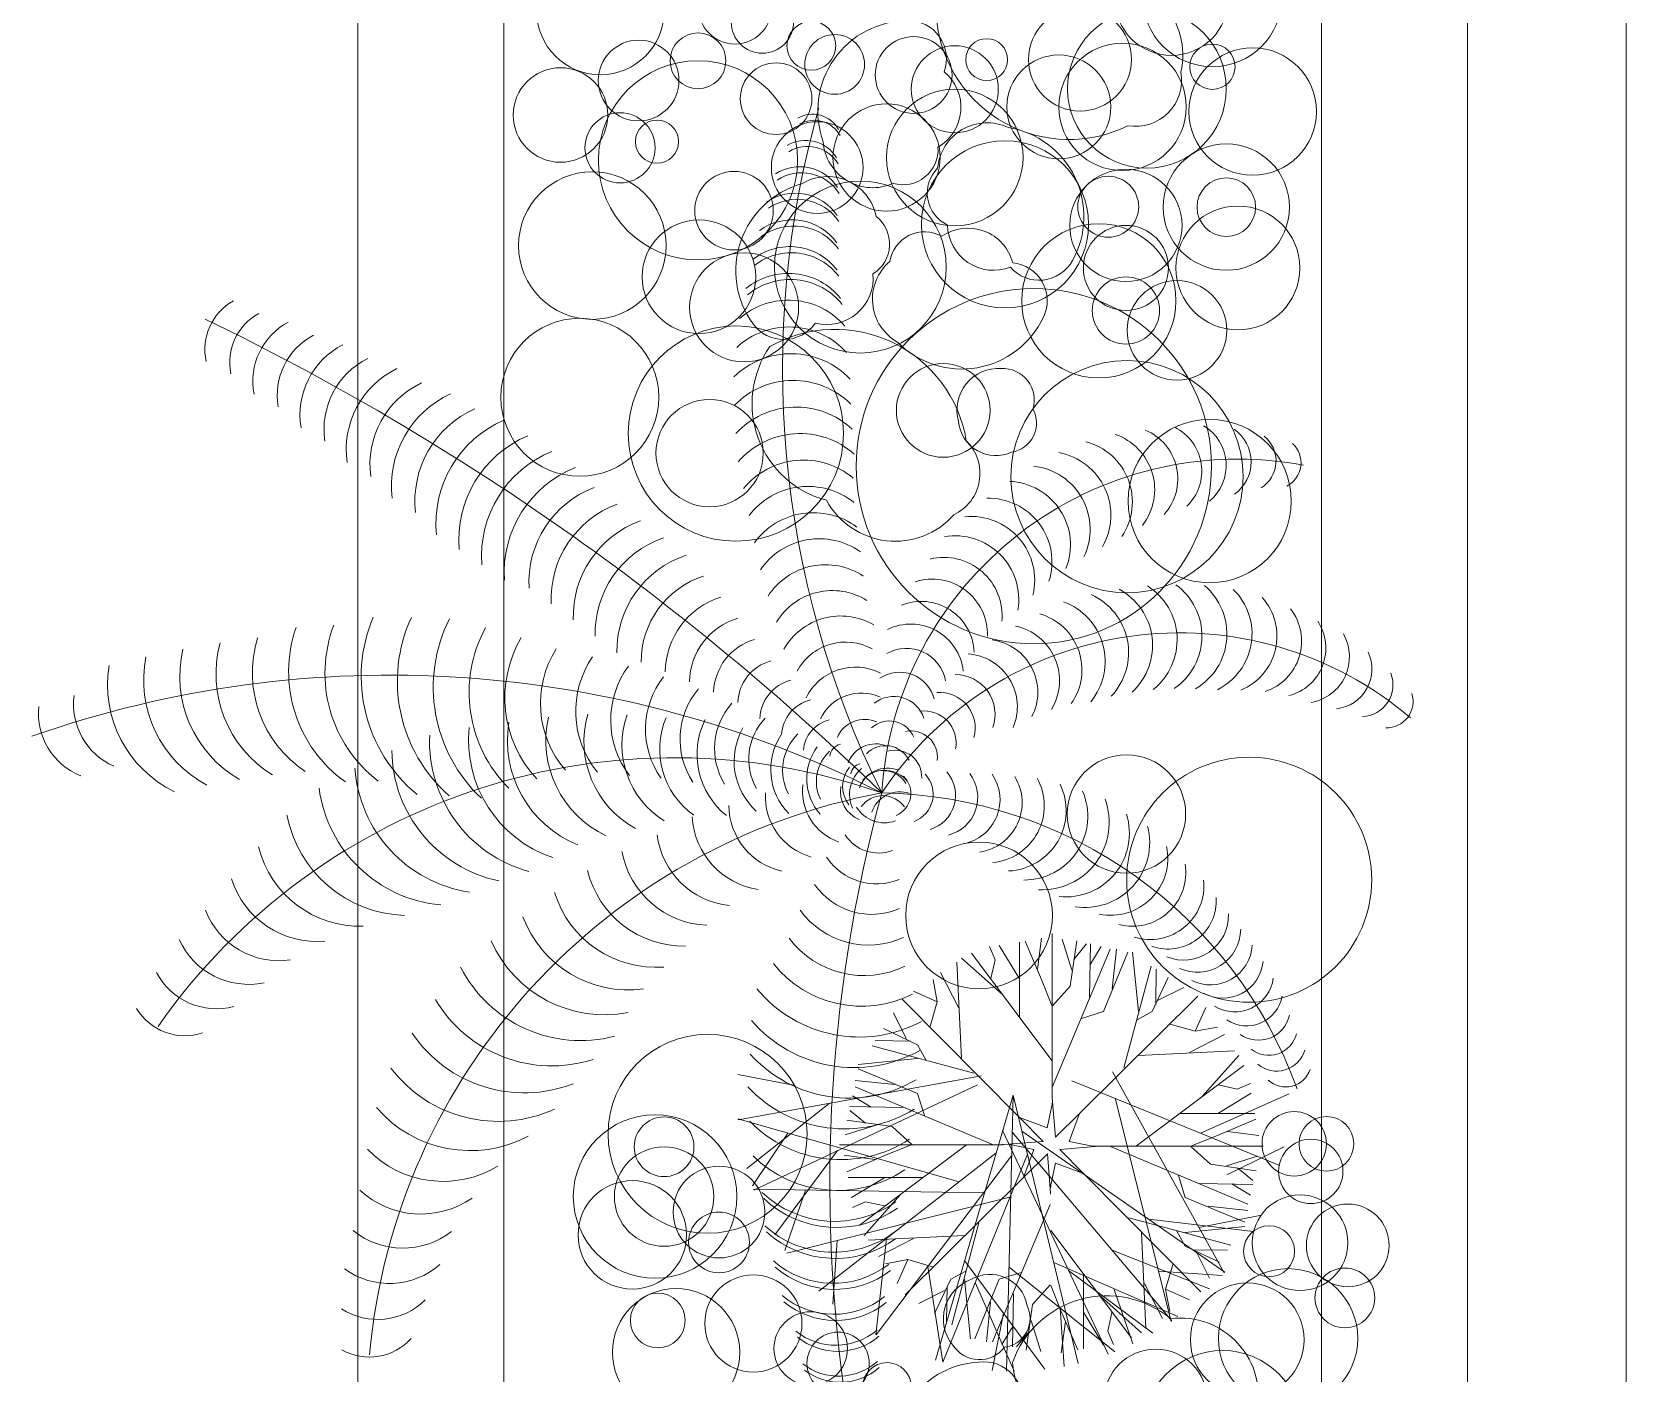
# Model space of a CAD drawing. Header units: millimetres. Extents: x 23333 to 28359, y 14545 to 18213.
# Drawn here: x 27363.5 to 27413.7, y 17045.5 to 17087.8 of the extents above; entities that cross this region are included whole.
import ezdxf

# ---------------------------------------------------------------- set-up
doc = ezdxf.new("R2010")
doc.units = ezdxf.units.MM
for name, color, linetype, lineweight in [('A-FURN', 9, 'Continuous', 13), ('VEGETAZIONE', 94, 'Continuous', 5), ('vetro', 140, 'Continuous', 15)]:
    doc.layers.add(name, color=color, linetype=linetype, lineweight=lineweight)

msp = doc.modelspace()

# ---------------------------------------------------------------- linework, layer by layer
at = {"layer": 'A-FURN'}
for p, q in [((27373.731, 16967.564), (27373.731, 17305.331)), ((27408.731, 16967.564), (27408.731, 17305.331)), ((27378.334, 16972.17), (27378.334, 17300.728)), ((27404.128, 16972.17), (27404.128, 17300.728))]:
    msp.add_line(p, q, dxfattribs=at)
at = {"layer": 'VEGETAZIONE'}
for p, q in [((27395.167, 17058.238), (27395.298, 17059.223)), ((27395.633, 17054.222), (27395.633, 17059.363)), ((27396.249, 17058.206), (27395.945, 17059.184)), ((27395.624, 17055.364), (27393.082, 17058.745)), ((27393.831, 17058.541), (27393.652, 17058.955)), ((27394.597, 17057.935), (27393.961, 17058.984)), ((27394.597, 17056.722), (27394.597, 17059.095)), ((27395.298, 17057.917), (27394.776, 17059.13)), ((27395.642, 17054.54), (27397.461, 17058.874)), ((27396.202, 17057.701), (27396.406, 17059.135)), ((27396.313, 17058.548), (27396.709, 17059.037)), ((27396.808, 17057.359), (27396.837, 17059.037)), ((27396.82, 17058.369), (27397.176, 17058.956)), ((27397.251, 17056.902), (27398.021, 17058.776)), ((27397.525, 17057.619), (27397.654, 17058.874)), ((27398.353, 17056.902), (27398.161, 17058.776)), ((27392.772, 17055.428), (27392.625, 17058.46)), ((27394.059, 17057.439), (27392.772, 17058.588)), ((27393.701, 17057.947), (27393.831, 17058.541)), ((27397.893, 17055.126), (27398.75, 17058.336)), ((27398.895, 17057.131), (27398.913, 17058.239)), ((27392.006, 17057.212), (27391.876, 17057.917)), ((27392.674, 17057.037), (27392.104, 17058.139)), ((27395.624, 17057.101), (27395.298, 17057.917)), ((27395.642, 17057.082), (27396.202, 17057.701)), ((27398.785, 17056.902), (27399.292, 17057.978)), ((27398.977, 17057.261), (27399.787, 17057.668)), ((27394.597, 17053.562), (27390.898, 17057.294)), ((27391.257, 17057.55), (27391.257, 17057.55)), ((27392.006, 17057.212), (27391.257, 17057.55)), ((27391.778, 17056.431), (27392.006, 17057.212)), ((27396.488, 17053.692), (27400.219, 17057.391)), ((27391.028, 17056.052), (27390.621, 17056.862)), ((27396.552, 17056.691), (27397.251, 17056.902)), ((27398.307, 17056.642), (27398.785, 17056.902)), ((27400.137, 17056.283), (27400.475, 17057.033)), ((27400.475, 17057.033), (27400.475, 17057.033)), ((27391.387, 17055.859), (27390.311, 17056.367)), ((27399.356, 17056.511), (27400.137, 17056.283)), ((27399.962, 17055.615), (27401.064, 17056.186)), ((27400.137, 17056.283), (27400.843, 17056.414)), ((27393.163, 17054.967), (27389.953, 17055.824)), ((27391.159, 17055.97), (27390.051, 17055.988)), ((27391.648, 17055.381), (27391.387, 17055.859)), ((27398.353, 17055.517), (27401.385, 17055.664)), ((27391.387, 17055.428), (27389.513, 17055.236)), ((27398.289, 17052.666), (27401.67, 17055.208)), ((27400.365, 17054.23), (27401.513, 17055.517)), ((27387.521, 17054.572), (27385.715, 17054.923)), ((27393.398, 17054.877), (27385.725, 17053.491)), ((27390.67, 17054.6), (27389.415, 17054.728)), ((27391.387, 17054.326), (27389.513, 17055.096)), ((27396.255, 17054.722), (27402.815, 17052.055)), ((27397.532, 17055.006), (27401.057, 17048.665)), ((27393.275, 17054.598), (27386.222, 17051.273)), ((27389.92, 17053.895), (27389.334, 17054.25)), ((27393.75, 17052.717), (27389.415, 17054.536)), ((27391.599, 17053.627), (27391.387, 17054.326)), ((27394.396, 17054.27), (27391.947, 17045.916)), ((27394.396, 17054.27), (27394.193, 17045.567)), ((27394.396, 17054.27), (27396.452, 17045.811)), ((27395.634, 17054.186), (27395.736, 17052.943)), ((27397.616, 17054.169), (27399.38, 17047.132)), ((27400.306, 17053.075), (27403.101, 17054.306)), ((27400.86, 17053.692), (27401.91, 17054.328)), ((27400.872, 17054.589), (27401.466, 17054.458)), ((27401.466, 17054.458), (27401.88, 17054.637)), ((27388.599, 17054.01), (27386.003, 17051.958)), ((27390.931, 17053.883), (27389.252, 17053.912)), ((27389.741, 17053.388), (27389.252, 17053.784)), ((27395.477, 17053.242), (27395.623, 17053.927)), ((27395.736, 17052.943), (27396.488, 17053.692)), ((27396.488, 17053.692), (27396.167, 17052.812)), ((27399.647, 17053.692), (27402.02, 17053.692)), ((27392.698, 17051.532), (27385.722, 17053.523)), ((27390.083, 17053.323), (27389.106, 17053.02)), ((27390.588, 17053.277), (27389.154, 17053.481)), ((27391.208, 17052.717), (27390.588, 17053.277)), ((27394.067, 17053.15), (27397.392, 17046.096)), ((27395.347, 17052.81), (27394.597, 17053.562)), ((27394.597, 17053.562), (27395.477, 17053.242)), ((27400.843, 17052.992), (27402.055, 17053.513)), ((27387.299, 17053.073), (27386.175, 17051.404)), ((27394.067, 17052.707), (27388.926, 17052.707)), ((27392.925, 17052.698), (27389.544, 17050.156)), ((27391.188, 17052.698), (27390.372, 17052.372)), ((27394.103, 17052.709), (27395.347, 17052.81)), ((27395.048, 17052.552), (27394.363, 17052.698)), ((27394.368, 17053.103), (27399.406, 17047.151)), ((27394.672, 17053.136), (27401.078, 17048.69)), ((27397.111, 17052.655), (27395.868, 17052.554)), ((27396.167, 17052.812), (27396.852, 17052.666)), ((27396.944, 17052.657), (27402.288, 17052.657)), ((27397.465, 17052.647), (27401.799, 17050.828)), ((27400.007, 17052.647), (27400.626, 17052.087)), ((27400.026, 17052.666), (27400.843, 17052.992)), ((27401.14, 17051.759), (27402.948, 17052.642)), ((27401.163, 17053.122), (27402.149, 17052.992)), ((27388.864, 17052.519), (27386.887, 17049.864)), ((27393.858, 17052.434), (27388.268, 17048.086)), ((27390.051, 17052.242), (27389.066, 17052.372)), ((27390.372, 17052.372), (27389.159, 17051.851)), ((27394.351, 17052.357), (27390.077, 17046.711)), ((27394.848, 17052.411), (27392.181, 17045.851)), ((27394.727, 17051.672), (27395.048, 17052.552)), ((27395.479, 17052.421), (27394.727, 17051.672)), ((27395.58, 17051.178), (27395.479, 17052.421)), ((27395.868, 17052.554), (27396.618, 17051.802)), ((27401.131, 17052.041), (27402.109, 17052.344)), ((27391.567, 17051.672), (27389.194, 17051.672)), ((27390.354, 17051.672), (27389.305, 17051.036)), ((27394.727, 17051.672), (27390.996, 17047.973)), ((27395.738, 17052.122), (27395.592, 17051.438)), ((27396.618, 17051.802), (27395.738, 17052.122)), ((27396.618, 17051.802), (27400.317, 17048.071)), ((27399.616, 17051.738), (27399.828, 17051.038)), ((27400.626, 17052.087), (27402.06, 17051.883)), ((27401.473, 17051.977), (27401.962, 17051.58)), ((27393.465, 17051.186), (27386.211, 17051.303)), ((27387.851, 17051.277), (27387.197, 17049.374)), ((27390.85, 17051.134), (27389.701, 17049.847)), ((27400.284, 17051.481), (27401.962, 17051.452)), ((27401.294, 17051.469), (27401.881, 17051.114)), ((27394.295, 17051.05), (27387.258, 17049.286)), ((27389.748, 17050.906), (27389.334, 17050.727)), ((27390.343, 17050.776), (27389.748, 17050.906)), ((27395.572, 17050.824), (27393.753, 17046.49)), ((27399.828, 17051.038), (27401.702, 17050.268)), ((27400.545, 17050.764), (27401.799, 17050.636)), ((27393.322, 17050.238), (27392.465, 17047.028)), ((27398.052, 17050.397), (27401.262, 17049.54)), ((27398.678, 17050.355), (27401.965, 17049.97)), ((27399.828, 17049.936), (27401.702, 17050.129)), ((27400.26, 17050.099), (27402.235, 17050.484)), ((27388.849, 17049.685), (27388.71, 17047.678)), ((27392.861, 17049.847), (27389.83, 17049.7)), ((27390.406, 17049.749), (27390.074, 17046.713)), ((27391.252, 17049.749), (27390.15, 17049.179)), ((27395.591, 17050), (27398.133, 17046.619)), ((27398.443, 17049.936), (27398.589, 17046.905)), ((27399.567, 17049.983), (27399.828, 17049.505)), ((27397.519, 17049.38), (27400.595, 17048.158)), ((27399.828, 17049.505), (27400.903, 17048.998)), ((27400.056, 17049.394), (27401.164, 17049.376)), ((27400.186, 17049.312), (27400.594, 17048.502)), ((27391.077, 17049.081), (27390.372, 17048.951)), ((27391.077, 17049.081), (27390.739, 17048.331)), ((27391.859, 17048.853), (27391.077, 17049.081)), ((27391.712, 17048.87), (27392.178, 17045.852)), ((27392.908, 17048.722), (27392.43, 17048.462)), ((27392.868, 17049.059), (27395.399, 17045.622)), ((27394.663, 17048.674), (27393.963, 17048.462)), ((27394.269, 17048.841), (27397.603, 17046.177)), ((27395.679, 17048.994), (27399.589, 17047.283)), ((27396.147, 17048.738), (27398.801, 17046.762)), ((27396.618, 17048.642), (27396.618, 17046.269)), ((27398.981, 17048.723), (27400.988, 17048.584)), ((27399.437, 17048.933), (27399.208, 17048.152)), ((27390.739, 17048.331), (27390.739, 17048.331)), ((27392.43, 17048.462), (27391.923, 17047.386)), ((27392.319, 17048.234), (27392.302, 17047.126)), ((27392.861, 17048.462), (27393.054, 17046.588)), ((27393.963, 17048.462), (27393.194, 17046.588)), ((27393.201, 17048.36), (27394.432, 17045.564)), ((27395.572, 17048.282), (27395.013, 17047.663)), ((27395.591, 17048.263), (27395.917, 17047.447)), ((27397.571, 17048.166), (27398.171, 17046.426)), ((27398.54, 17048.327), (27399.111, 17047.225)), ((27399.208, 17048.152), (27399.339, 17047.447)), ((27399.208, 17048.152), (27399.958, 17047.814)), ((27392.238, 17048.103), (27391.427, 17047.696)), ((27393.689, 17047.745), (27393.561, 17046.49)), ((27394.406, 17048.005), (27394.377, 17046.327)), ((27395.013, 17047.663), (27394.809, 17046.229)), ((27397.155, 17047.925), (27398.443, 17046.776)), ((27399.958, 17047.814), (27399.958, 17047.814)), ((27394.093, 17047.396), (27393.743, 17045.589)), ((27394.966, 17047.158), (27395.269, 17046.18)), ((27395.883, 17047.552), (27396.012, 17045.716)), ((27395.917, 17047.447), (27396.438, 17046.234)), ((27396.047, 17047.126), (27395.917, 17046.141)), ((27396.618, 17047.429), (27397.253, 17046.38)), ((27397.514, 17047.418), (27397.383, 17046.823)), ((27394.395, 17046.995), (27394.039, 17046.409)), ((27394.902, 17046.816), (27394.505, 17046.327)), ((27397.383, 17046.823), (27397.563, 17046.409))]:
    msp.add_line(p, q, dxfattribs=at)
for points in [[(27391.992, 17088.136, -0.520567), (27396.974, 17089.517, -0.520567), (27399.687, 17086.525, -0.520567), (27398.021, 17084.841, -0.520567)], [(27388.409, 17084.338, 0.520567), (27390.612, 17083.023, 0.520567), (27392.029, 17084.163, 0.520567), (27392.226, 17086.545, 0.520567), (27391.091, 17088.154, 0.520567)], [(27394.239, 17084.789, 0.520567), (27392.019, 17083.501, 0.520567), (27392.327, 17081.71, 0.520567), (27394.313, 17080.38, 0.520567), (27396.271, 17080.59, 0.520567)], [(27387.725, 17083.006, -0.520567), (27390.079, 17081.983, -0.520567), (27389.979, 17080.168, -0.520567), (27388.159, 17078.618, -0.520567), (27386.19, 17078.601, -0.520567)], [(27390.76, 17078.008, -0.520567), (27390.511, 17080.562, -0.520567), (27392.146, 17081.356, -0.520567), (27394.385, 17080.518, -0.520567), (27395.356, 17078.805, -0.520567)], [(27386.73, 17077.88, 0.520567), (27388.514, 17073.028, 0.520567), (27392.527, 17072.569, 0.520567), (27392.923, 17074.905, 0.520567)], [(27392.678, 17075.516, -0.520567), (27394.022, 17077.182, -0.520567), (27395.025, 17075.905, -0.520567), (27394.351, 17074.545, -0.520567)], [(27393.069, 17048.45, 0.520567), (27392.5, 17046.386, 0.520567), (27394.122, 17046.316, 0.520567), (27394.833, 17047.657, 0.520567)], [(27394.38, 17045.839, -0.520567), (27399.362, 17047.22, -0.520567), (27402.075, 17044.227, -0.520567), (27400.409, 17042.543, -0.520567)], [(27390.797, 17042.041, 0.520567), (27393.001, 17040.726, 0.520567), (27394.417, 17041.865, 0.520567), (27394.614, 17044.247, 0.520567), (27393.48, 17045.856, 0.520567)]]:
    msp.add_lwpolyline(points, format="xyb", close=True, dxfattribs=at)
for centre, radius in [((27400.683, 17088.898), 2.197), ((27381.382, 17088.457), 2.009), ((27399.393, 17088.852), 1.793), ((27385.628, 17088.577), 1.159), ((27386.491, 17088.11), 0.982), ((27396.508, 17086.93), 1.625), ((27398.617, 17086.007), 2.504), ((27388.035, 17087.362), 0.769), ((27382.588, 17086.267), 1.273), ((27384.461, 17086.887), 0.879), ((27388.772, 17086.774), 0.943), ((27391.262, 17086.44), 1.211), ((27392.559, 17085.991), 1.372), ((27393.564, 17086.926), 0.66), ((27397.849, 17085.434), 2.009), ((27400.683, 17086.701), 0.715), ((27384.461, 17083.749), 3.139), ((27386.924, 17085.694), 1.13), ((27395.84, 17085.434), 1.638), ((27401.953, 17085.289), 2.01), ((27380.124, 17085.179), 1.491), ((27392.559, 17083.839), 2.152), ((27390.407, 17083.839), 1.691), ((27382.002, 17084.144), 1.106), ((27383.168, 17084.338), 0.68), ((27388.22, 17083.522), 1.445), ((27394.142, 17081.731), 2.636), ((27401.122, 17082.274), 1.992), ((27381.127, 17081.062), 2.327), ((27385.597, 17082.163), 1.239), ((27397.956, 17081.698), 1.77), ((27389.58, 17080.383), 2.711), ((27397.399, 17082.286), 0.96), ((27401.122, 17082.274), 0.924), ((27401.488, 17080.355), 1.953), ((27384.491, 17080.077), 1.792), ((27397.102, 17079.319), 2.433), ((27397.956, 17080.355), 1.342), ((27385.915, 17079.113), 1.72), ((27397.956, 17079.013), 1.061), ((27399.565, 17078.389), 1.569), ((27395.051, 17074.105), 5.603), ((27380.733, 17076.278), 2.491), ((27385.656, 17075.132), 3.394), ((27392.194, 17075.863), 1.477), ((27397.991, 17073.773), 3.661), ((27384.826, 17074.516), 1.692), ((27400.597, 17073.003), 2.574), ((27397.973, 17063.134), 1.867), ((27401.844, 17061.061), 3.864), ((27393.324, 17059.935), 2.313), ((27384.763, 17053.047), 3.136), ((27383.106, 17051.073), 2.577), ((27403.264, 17052.734), 1.016), ((27383.392, 17052.64), 0.942), ((27404.28, 17052.734), 0.862), ((27383.392, 17051.071), 1.569), ((27403.787, 17051.864), 1.015), ((27385.123, 17050.583), 1.447), ((27382.389, 17049.864), 1.711), ((27403.448, 17049.613), 1.507), ((27404.953, 17049.53), 1.305), ((27385.123, 17049.625), 0.958), ((27402.473, 17049.347), 0.804), ((27403.071, 17046.6), 2.197), ((27404.861, 17047.874), 0.942), ((27383.77, 17046.159), 2.009), ((27386.206, 17047.069), 1.532), ((27401.782, 17046.554), 1.793), ((27383.192, 17047.164), 0.864), ((27388.016, 17046.279), 1.159), ((27388.88, 17045.812), 0.982), ((27398.896, 17044.633), 1.625), ((27401.005, 17043.71), 2.504), ((27390.423, 17045.064), 0.769)]:
    msp.add_circle(centre, radius, dxfattribs=at)
for centre, radius, start, end in [((27417.289, 17077.173), 30.162, 164.1567, 206.3219), ((27388.071, 17084.267), 0.938, 29.0937, 119.7906), ((27388.124, 17084.074), 0.938, 29.0937, 119.7906), ((27387.86, 17083.255), 1.125, 30.7091, 121.406), ((27387.913, 17083.062), 1.125, 30.7091, 121.406), ((27387.673, 17082.143), 1.406, 32.3244, 123.0214), ((27387.726, 17081.95), 1.406, 32.3244, 123.0214), ((27387.532, 17081.119), 1.594, 33.9398, 124.6368), ((27387.585, 17080.926), 1.594, 33.9398, 124.6368), ((27387.427, 17080.138), 1.735, 35.5552, 126.2522), ((27387.481, 17079.945), 1.735, 35.5552, 126.2522), ((27387.354, 17079.154), 1.875, 37.1706, 127.8676), ((27387.407, 17078.961), 1.875, 37.1706, 127.8676), ((27387.314, 17078.075), 2.11, 38.786, 129.483), ((27387.367, 17077.882), 2.11, 38.786, 129.483), ((27370.685, 17077.778), 1.776, 119.6151, 191.9704), ((27387.311, 17076.996), 2.344, 40.4014, 131.0983), ((27371.468, 17077.37), 1.776, 118.9945, 191.3497), ((27333.408, 17005.349), 81.535, 45.79693, 64.18022), ((27372.552, 17076.774), 2.131, 118.3738, 190.729), ((27387.335, 17076.057), 2.438, 42.0167, 132.7137), ((27373.323, 17076.346), 2.131, 117.7531, 190.1083), ((27374.393, 17075.723), 2.486, 117.1324, 189.4876), ((27375.153, 17075.275), 2.486, 116.5117, 188.867), ((27387.393, 17075.073), 2.578, 43.6321, 134.3291), ((27376.206, 17074.626), 2.841, 115.891, 188.2463), ((27387.464, 17074.232), 2.578, 45.2475, 135.9445), ((27376.954, 17074.159), 2.841, 115.2703, 187.6256), ((27377.991, 17073.484), 3.196, 114.6496, 187.0049), ((27378.727, 17072.997), 3.196, 114.0289, 186.3842), ((27387.559, 17073.392), 2.578, 46.8629, 137.5599), ((27379.747, 17072.297), 3.551, 113.4082, 185.7635), ((27398.803, 17073.951), 1.545, 314.0036, 63.2644), ((27399.658, 17074.124), 1.462, 309.9619, 59.2227), ((27400.65, 17074.238), 1.253, 305.9202, 55.181), ((27380.47, 17071.791), 3.551, 112.7876, 185.1428), ((27387.677, 17072.555), 2.578, 48.4783, 139.1753), ((27396.197, 17072.977), 1.963, 326.1286, 75.3894), ((27397.026, 17073.367), 1.838, 322.0869, 71.3477), ((27397.923, 17073.701), 1.67, 318.0452, 67.306), ((27401.689, 17074.267), 1.002, 301.8786, 51.1394), ((27402.643, 17074.212), 0.835, 297.8369, 47.0977), ((27381.187, 17071.278), 3.551, 112.1669, 184.5221), ((27387.789, 17071.86), 2.438, 50.0937, 140.7906), ((27401.479, 17063.08), 11.247, 79.334, 176.3334), ((27395.476, 17072.56), 2.005, 330.1702, 79.431), ((27381.898, 17070.756), 3.551, 111.5462, 183.9014), ((27394.823, 17072.114), 2.005, 334.2119, 83.4727), ((27382.323, 17070.445), 3.196, 110.9255, 183.2807), ((27387.928, 17071.121), 2.344, 51.7091, 142.406), ((27394.203, 17071.622), 2.005, 338.2536, 87.5144), ((27383.025, 17069.911), 3.196, 110.3048, 182.6601), ((27393.619, 17071.088), 2.005, 342.2952, 91.556), ((27383.722, 17069.37), 3.196, 109.6841, 182.0394), ((27388.098, 17070.341), 2.297, 53.3244, 144.0214), ((27393.074, 17070.514), 2.005, 346.3369, 95.5977), ((27384.412, 17068.821), 3.196, 109.0634, 181.4187), ((27388.288, 17069.566), 2.25, 54.9398, 145.6368), ((27392.571, 17069.903), 2.005, 350.3786, 99.6394), ((27385.097, 17068.264), 3.196, 108.4427, 180.798), ((27388.484, 17068.84), 2.156, 56.5552, 147.2522), ((27392.214, 17069.39), 1.838, 354.4202, 103.681), ((27385.507, 17067.933), 2.841, 107.822, 180.1773), ((27391.839, 17068.791), 1.754, 358.4619, 107.7227), ((27397.565, 17068.63), 2.005, 308.4865, 57.7473), ((27398.348, 17068.749), 2.005, 304.4448, 53.7056), ((27399.137, 17068.812), 2.005, 300.4031, 49.6639), ((27385.916, 17067.6), 2.486, 107.2014, 179.5566), ((27388.698, 17068.119), 2.063, 58.1706, 148.8676), ((27391.502, 17068.17), 1.67, 2.5036, 111.7644), ((27395.295, 17067.948), 2.005, 320.6115, 69.8723), ((27396.035, 17068.228), 2.005, 316.5698, 65.8306), ((27396.793, 17068.456), 2.005, 312.5281, 61.7889), ((27399.97, 17068.815), 1.963, 296.3615, 45.6223), ((27400.882, 17068.743), 1.838, 292.3198, 41.5806), ((27378.646, 17067.473), 4.807, 157.1676, 230.6829), ((27379.786, 17067.324), 4.807, 155.251, 228.7662), ((27380.919, 17067.137), 4.807, 153.3343, 226.8495), ((27386.323, 17067.266), 2.131, 106.5807, 178.9359), ((27388.964, 17067.317), 2.063, 59.786, 150.483), ((27394.731, 17067.68), 1.838, 324.6531, 73.9139), ((27401.827, 17068.587), 1.67, 288.2781, 37.5389), ((27375.823, 17067.624), 4.273, 161.001, 234.5162), ((27376.969, 17067.57), 4.273, 159.0843, 232.5995), ((27381.515, 17066.969), 4.273, 151.4176, 224.9329), ((27399.641, 17057.602), 11.247, 49.5669, 146.5663), ((27391.168, 17067.454), 1.67, 6.5452, 115.806), ((27394.108, 17067.346), 1.754, 328.6948, 77.9556), ((27402.715, 17068.367), 1.545, 284.2365, 33.4973), ((27403.543, 17068.093), 1.462, 280.1948, 29.4556), ((27371.856, 17067.473), 3.739, 166.751, 240.2662), ((27372.999, 17067.551), 3.739, 164.8343, 238.3495), ((27374.144, 17067.59), 3.739, 162.9176, 236.4329), ((27382.107, 17066.799), 3.739, 149.501, 223.0162), ((27382.696, 17066.626), 3.205, 147.5843, 221.0995), ((27386.73, 17066.93), 1.776, 105.96, 178.3152), ((27389.122, 17066.823), 1.735, 61.4014, 152.0983), ((27391.039, 17067.105), 1.253, 10.5869, 119.8477), ((27393.507, 17066.974), 1.67, 332.7365, 81.9973), ((27404.461, 17067.7), 1.253, 276.1531, 25.4139), ((27369.58, 17067.202), 3.739, 170.5843, 244.0995), ((27370.716, 17067.356), 3.739, 168.6676, 242.1829), ((27383.648, 17066.375), 3.044, 145.6676, 219.1829), ((27384.592, 17066.097), 2.884, 143.751, 217.2662), ((27387.136, 17066.593), 1.421, 105.3393, 177.6945), ((27389.425, 17066.033), 1.735, 63.0167, 153.7137), ((27392.862, 17066.518), 1.67, 336.7781, 86.0389), ((27374.759, 17033.343), 34.171, 63.0343, 109.3216), ((27385.476, 17065.808), 2.671, 141.8343, 215.3495), ((27387.72, 17066.081), 1.314, 104.7186, 177.0738), ((27390.819, 17066.478), 1.128, 14.6286, 123.8894), ((27392.576, 17066.279), 1.253, 340.8198, 90.0806), ((27405.377, 17067.209), 1.002, 272.1115, 21.3723), ((27366.903, 17066.595), 2.136, 172.501, 246.0162), ((27386.352, 17065.496), 2.457, 139.9176, 213.4329), ((27388.298, 17065.564), 1.207, 104.0979, 176.4532), ((27389.602, 17065.545), 1.406, 64.6321, 155.3291), ((27390.635, 17065.84), 1.002, 18.6702, 127.931), ((27392.075, 17065.845), 1.128, 344.8615, 94.1223), ((27406.178, 17066.687), 0.835, 268.0698, 17.3306), ((27365.795, 17066.314), 2.136, 174.4176, 247.9329), ((27383.984, 17065.416), 3.12, 163.9011, 241.296), ((27384.9, 17065.318), 2.836, 160.5374, 237.9324), ((27387.119, 17065.197), 2.136, 138.001, 211.5162), ((27391.598, 17065.382), 1.002, 348.9031, 98.1639), ((27381.126, 17065.455), 3.9, 173.992, 251.3869), ((27381.995, 17065.452), 3.546, 170.6284, 248.0233), ((27382.992, 17065.457), 3.333, 167.2647, 244.6596), ((27385.806, 17065.182), 2.553, 157.1738, 234.5687), ((27386.914, 17065.02), 2.482, 153.8102, 231.2051), ((27387.727, 17064.801), 2.127, 150.4465, 227.8415), ((27387.929, 17064.863), 1.869, 136.0843, 209.5995), ((27388.847, 17065.067), 1.065, 103.4772, 175.8325), ((27389.718, 17065.181), 0.938, 66.2475, 156.9445), ((27390.495, 17065.234), 0.835, 22.7119, 131.9727), ((27391.176, 17064.925), 0.835, 352.9448, 102.2056), ((27380.249, 17065.426), 4.255, 177.3556, 254.7505), ((27388.739, 17064.54), 1.986, 147.0829, 224.4778), ((27388.73, 17064.511), 1.602, 134.1676, 207.6829), ((27389.593, 17064.247), 1.702, 143.7193, 221.1142), ((27389.046, 17064.921), 0.426, 102.8565, 175.2118), ((27390.067, 17064.409), 0.938, 67.8629, 158.5599), ((27390.371, 17064.455), 0.835, 26.7536, 136.0144), ((27383.709, 17045.031), 19.877, 70.7737, 144.979), ((27379.059, 17065.188), 4.255, 180.7193, 258.1142), ((27389.475, 17064.163), 1.282, 132.251, 205.7662), ((27389.639, 17064.366), 0.355, 102.2358, 174.5911), ((27390.681, 17064.31), 0.835, 356.9865, 106.2473), ((27377.884, 17064.881), 4.255, 184.0829, 261.4778), ((27389.967, 17064.007), 0.945, 140.3556, 217.7505), ((27390.308, 17063.751), 1.068, 130.3343, 203.8495), ((27390.437, 17063.646), 0.938, 69.4783, 160.1753), ((27390.301, 17063.668), 0.835, 30.7952, 140.056), ((27390.337, 17063.576), 0.938, 39.7112, 130.4082), ((27390.417, 17063.785), 0.756, 292.6963, 46.0431), ((27390.963, 17063.763), 0.915, 289.8392, 43.186), ((27391.448, 17063.73), 1.134, 286.982, 40.3288), ((27392.056, 17063.661), 1.229, 284.1249, 37.4717), ((27392.568, 17063.588), 1.418, 281.2677, 34.6145), ((27393.111, 17063.489), 1.573, 278.4106, 31.7574), ((27393.583, 17063.394), 1.8, 275.5535, 28.9003), ((27376.729, 17064.505), 4.255, 187.4465, 264.8415), ((27393.891, 17044.258), 19.877, 100.5408, 174.7461), ((27388.571, 17063.69), 1.986, 176.85, 254.2449), ((27389.458, 17063.86), 1.702, 173.4864, 250.8813), ((27435.754, 17051.484), 47.137, 164.8546, 189.4139), ((27389.901, 17063.837), 0.945, 170.1227, 247.5176), ((27390.288, 17062.879), 0.835, 34.8369, 144.0977), ((27390.829, 17062.895), 0.938, 71.0937, 161.7906), ((27390.048, 17049.648), 14.152, 19.8929, 89.1654), ((27394.166, 17063.241), 1.905, 272.6963, 26.0431), ((27394.742, 17063.064), 2.011, 269.8392, 23.186), ((27387.563, 17063.414), 2.127, 180.2136, 257.6086), ((27390.339, 17063.888), 1.03, 211.1017, 289.8411), ((27395.312, 17062.863), 2.117, 266.982, 20.3288), ((27375.327, 17063.834), 3.9, 190.8102, 268.2051), ((27386.749, 17063.201), 2.482, 183.5773, 260.9722), ((27396.055, 17062.53), 2.011, 264.1249, 17.4717), ((27396.664, 17062.231), 2.042, 261.2677, 14.6145), ((27385.707, 17062.791), 2.553, 186.9409, 264.3358), ((27390.15, 17063.139), 1.236, 212.2922, 291.0316), ((27373.815, 17062.911), 3.319, 194.1738, 271.5687), ((27384.853, 17062.459), 2.836, 190.3045, 267.6995), ((27390.092, 17062.817), 1.887, 213.4827, 292.2221), ((27397.478, 17061.742), 1.8, 258.4106, 11.7574), ((27384.009, 17062.09), 3.12, 193.6682, 271.0631), ((27398.153, 17061.289), 1.694, 255.5535, 8.9003), ((27372.452, 17061.949), 2.836, 197.5374, 274.9324), ((27389.941, 17062.16), 2.19, 214.6732, 293.4125), ((27398.723, 17060.871), 1.694, 252.6963, 6.0431), ((27383.127, 17061.633), 3.333, 197.0318, 274.4267), ((27399.283, 17060.399), 1.524, 250.4236, 3.7704), ((27371.25, 17060.988), 2.482, 200.9011, 278.296), ((27382.264, 17061.133), 3.546, 200.3954, 277.7904), ((27389.835, 17061.657), 2.654, 215.8637, 294.603), ((27399.774, 17059.947), 1.418, 248.1509, 1.4977), ((27370.293, 17060.173), 2.411, 204.2647, 281.6596), ((27389.696, 17060.997), 2.957, 217.0541, 295.7935), ((27400.206, 17059.517), 1.371, 245.8781, 359.2249), ((27381.508, 17060.705), 3.9, 203.7591, 281.154), ((27400.619, 17059.07), 1.323, 243.6054, 356.9522), ((27380.762, 17060.244), 4.255, 207.1227, 284.5176), ((27389.617, 17060.61), 3.538, 218.2446, 296.984), ((27401.012, 17058.605), 1.276, 241.3327, 354.6795), ((27369.272, 17059.122), 2.127, 207.6284, 285.0233), ((27401.386, 17058.124), 1.229, 239.06, 352.4067), ((27379.846, 17059.447), 4.255, 210.4864, 287.8813), ((27389.542, 17060.272), 4.17, 219.4351, 298.1744), ((27401.763, 17057.588), 1.134, 236.7872, 350.134), ((27368.275, 17057.917), 1.773, 210.992, 288.3869), ((27402.136, 17056.999), 0.998, 234.5145, 347.8613), ((27378.979, 17058.596), 4.255, 213.85, 291.2449), ((27389.383, 17059.404), 4.265, 220.6256, 299.3649), ((27402.459, 17056.433), 0.907, 232.2418, 345.5886), ((27402.712, 17055.949), 0.923, 229.969, 343.3158), ((27389.217, 17058.345), 4.17, 221.816, 300.5554), ((27378.164, 17057.697), 4.255, 217.2136, 294.6086), ((27402.993, 17055.344), 0.817, 227.6963, 341.0431), ((27389.084, 17057.376), 4.17, 223.0065, 301.7459), ((27396.075, 17054.222), 0.442, 180, 184.6649), ((27377.279, 17056.418), 3.9, 220.5773, 297.9722), ((27395.19, 17054.019), 0.442, 347.9659, 0), ((27388.958, 17056.236), 4, 224.197, 302.9363), ((27394.067, 17053.15), 0.442, 270, 274.6649), ((27394.271, 17052.265), 0.442, 77.9659, 90), ((27396.944, 17053.099), 0.442, 257.9659, 270), ((27397.147, 17052.215), 0.442, 90, 94.6649), ((27376.425, 17054.867), 3.319, 223.9409, 301.3358), ((27388.856, 17055.047), 3.784, 225.3875, 304.1268), ((27375.719, 17053.355), 2.836, 227.3045, 304.6995), ((27388.773, 17053.618), 3.33, 226.5779, 305.3173), ((27395.14, 17051.142), 0.442, 0, 4.6649), ((27396.024, 17051.345), 0.442, 167.9659, 180), ((27388.826, 17053.425), 3.33, 226.5779, 305.3173), ((27388.736, 17052.531), 3.219, 227.7684, 306.5078), ((27375.154, 17051.924), 2.482, 230.6682, 308.0631), ((27388.789, 17052.338), 3.219, 227.7684, 306.5078), ((27374.728, 17050.741), 2.411, 234.0318, 311.4267), ((27388.724, 17051.202), 2.868, 228.9589, 307.6983), ((27388.777, 17051.01), 2.868, 228.9589, 307.6983), ((27374.363, 17049.323), 2.127, 237.3954, 314.7904), ((27388.747, 17049.897), 2.54, 230.1494, 308.8887), ((27388.8, 17049.704), 2.54, 230.1494, 308.8887), ((27388.811, 17048.404), 2.022, 231.3398, 310.0792), ((27388.864, 17048.211), 2.022, 231.3398, 310.0792), ((27374.095, 17047.781), 1.773, 240.7591, 318.154), ((27388.896, 17047.261), 1.853, 232.5303, 311.2697), ((27388.949, 17047.068), 1.853, 232.5303, 311.2697)]:
    msp.add_arc(centre, radius, start, end, dxfattribs=at)
at = {"layer": 'vetro'}
for p, q in [((27408.731, 17305.331), (27408.731, 16967.564)), ((27413.731, 17305.331), (27413.731, 16967.564))]:
    msp.add_line(p, q, dxfattribs=at)

doc.saveas('drawing.dxf')
